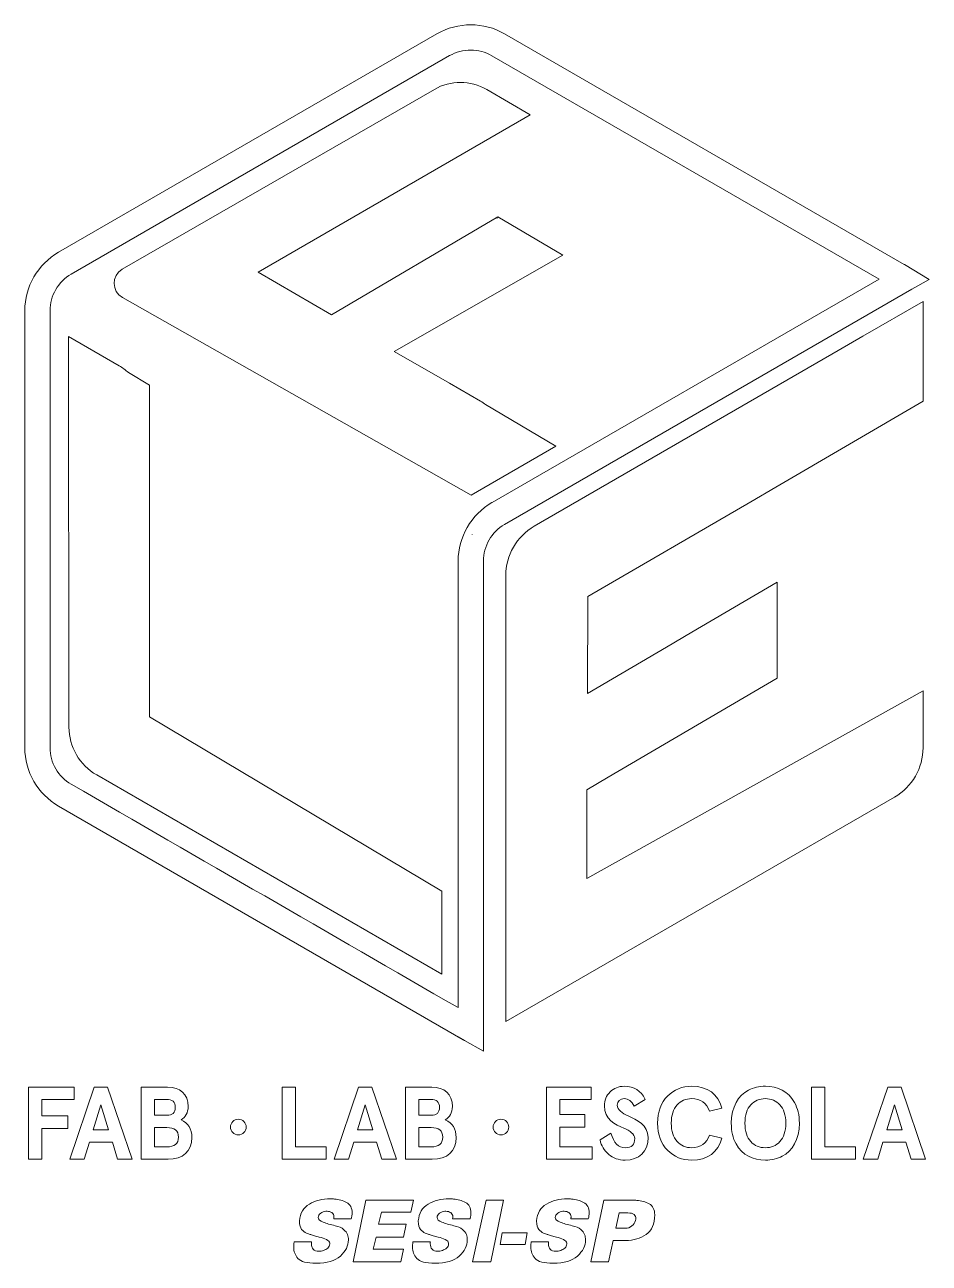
# Model space of a CAD drawing. Header units: millimetres. Extents: x -142 to 129, y -111 to 105.
# Drawn here: x -35.84 to -10.23, y -111.08 to -76 of the extents above; entities that cross this region are included whole.
import ezdxf

# ---------------------------------------------------------------- set-up
doc = ezdxf.new("R2010")
doc.units = ezdxf.units.MM
doc.header["$MEASUREMENT"] = 0
doc.layers.add('Layer 1', color=7, linetype='Continuous')

msp = doc.modelspace()

# ---------------------------------------------------------------- linework, layer by layer
at = {"layer": 'Layer 1', "lineweight": 9}
for points, knots in [([(-23.5704, -104.6676), (-23.5704, -104.6676), (-23.4273, -104.7503), (-23.4273, -104.7503), (-23.4273, -104.7503), (-34.8841, -98.1354), (-34.8841, -98.1354), (-35.1803, -97.9639), (-35.4198, -97.72), (-35.5847, -97.4344), (-35.751, -97.1464), (-35.843, -96.8166), (-35.843, -96.4761), (-35.843, -96.4761), (-35.843, -84.1052), (-35.843, -84.1052), (-35.843, -83.7648), (-35.751, -83.4351), (-35.5848, -83.1472), (-35.4193, -82.8607), (-35.1799, -82.6166), (-34.8843, -82.4458), (-34.8843, -82.4458), (-24.1719, -76.2602), (-24.1719, -76.2602), (-24.1719, -76.2602), (-24.1707, -76.2602), (-24.1707, -76.2602), (-23.8737, -76.0893), (-23.5424, -76.0036), (-23.2125, -76.0036), (-22.8823, -76.0036), (-22.5511, -76.089), (-22.2547, -76.2605), (-22.2547, -76.2605), (-10.9371, -82.7946), (-10.9371, -82.7946)], [0, 0, 0, 0, 0.0833333, 0.0833333, 0.0833333, 0.1666667, 0.1666667, 0.1666667, 0.25, 0.25, 0.25, 0.3333333, 0.3333333, 0.3333333, 0.4166667, 0.4166667, 0.4166667, 0.5, 0.5, 0.5, 0.5833333, 0.5833333, 0.5833333, 0.6666667, 0.6666667, 0.6666667, 0.75, 0.75, 0.75, 0.8333333, 0.8333333, 0.8333333, 0.9166667, 0.9166667, 0.9166667, 1, 1, 1, 1]), ([(-11.6487, -83.208), (-11.6487, -83.208), (-22.6119, -76.8788), (-22.6119, -76.8788), (-22.6119, -76.8788), (-22.613, -76.8788), (-22.613, -76.8788), (-22.797, -76.7726), (-23.0044, -76.7196), (-23.2128, -76.7196), (-23.4219, -76.7196), (-23.6297, -76.7726), (-23.8135, -76.8786), (-23.8135, -76.8786), (-34.5265, -83.0643), (-34.5265, -83.0643), (-34.5265, -83.0643), (-34.5277, -83.0643), (-34.5277, -83.0643), (-34.7121, -83.1707), (-34.8625, -83.3242), (-34.9671, -83.5052), (-35.0707, -83.6844), (-35.1282, -83.8909), (-35.1282, -84.1052), (-35.1282, -84.1052), (-35.1282, -96.4761), (-35.1282, -96.4761), (-35.1282, -96.6903), (-35.0707, -96.8968), (-34.9671, -97.0759), (-34.8625, -97.2568), (-34.7121, -97.4104), (-34.5277, -97.5168), (-34.5277, -97.5168), (-34.5265, -97.5168), (-34.5265, -97.5168), (-30.8745, -99.6253), (-27.2225, -101.7339), (-23.5704, -103.8424)], [0, 0, 0, 0, 0.0769231, 0.0769231, 0.0769231, 0.1538462, 0.1538462, 0.1538462, 0.2307692, 0.2307692, 0.2307692, 0.3076923, 0.3076923, 0.3076923, 0.3846154, 0.3846154, 0.3846154, 0.4615385, 0.4615385, 0.4615385, 0.5384615, 0.5384615, 0.5384615, 0.6153846, 0.6153846, 0.6153846, 0.6923077, 0.6923077, 0.6923077, 0.7692308, 0.7692308, 0.7692308, 0.8461538, 0.8461538, 0.8461538, 0.9230769, 0.9230769, 0.9230769, 1, 1, 1, 1]), ([(-22.9369, -86.6648), (-22.9369, -86.6648), (-23.8152, -86.1572), (-23.8152, -86.1572), (-23.8152, -86.1572), (-23.8172, -86.1564), (-23.8172, -86.1564), (-23.8172, -86.1564), (-25.3811, -85.2535), (-25.3811, -85.2535), (-25.3811, -85.2535), (-20.6052, -82.5266), (-20.6052, -82.5266), (-20.6052, -82.5266), (-22.4429, -81.447), (-22.4429, -81.447), (-22.4429, -81.447), (-22.4757, -81.4779), (-22.4757, -81.4779), (-22.4791, -81.4757), (-22.4819, -81.4735), (-22.4848, -81.4716), (-22.4848, -81.4716), (-22.4429, -81.447), (-22.4429, -81.447), (-22.4429, -81.447), (-27.1581, -84.2159), (-27.1581, -84.2159), (-27.1581, -84.2159), (-29.2349, -83.0126), (-29.2349, -83.0126), (-29.2349, -83.0126), (-21.5267, -78.5517), (-21.5267, -78.5517), (-21.5267, -78.5517), (-22.7617, -77.8354), (-22.7617, -77.8354), (-23.2193, -77.5692), (-23.7848, -77.5684), (-24.2439, -77.8328), (-24.2439, -77.8328), (-33.0844, -82.928), (-33.0844, -82.928), (-33.3941, -83.1067), (-33.3867, -83.5562), (-33.0728, -83.726), (-33.0728, -83.726), (-23.1979, -89.3256), (-23.1979, -89.3256), (-23.1979, -89.3256), (-20.8055, -87.9352), (-20.8055, -87.9352), (-20.8055, -87.9352), (-22.7909, -86.7627), (-22.7909, -86.7627), (-22.837, -86.7283), (-22.8844, -86.6948), (-22.9369, -86.6648)], [0, 0, 0, 0, 0.0526316, 0.0526316, 0.0526316, 0.1052632, 0.1052632, 0.1052632, 0.1578947, 0.1578947, 0.1578947, 0.2105263, 0.2105263, 0.2105263, 0.2631579, 0.2631579, 0.2631579, 0.3157895, 0.3157895, 0.3157895, 0.3684211, 0.3684211, 0.3684211, 0.4210526, 0.4210526, 0.4210526, 0.4736842, 0.4736842, 0.4736842, 0.5263158, 0.5263158, 0.5263158, 0.5789474, 0.5789474, 0.5789474, 0.6315789, 0.6315789, 0.6315789, 0.6842105, 0.6842105, 0.6842105, 0.7368421, 0.7368421, 0.7368421, 0.7894737, 0.7894737, 0.7894737, 0.8421053, 0.8421053, 0.8421053, 0.8947368, 0.8947368, 0.8947368, 0.9473684, 0.9473684, 0.9473684, 1, 1, 1, 1]), ([(-10.9371, -82.7946), (-10.9371, -82.7946), (-10.9338, -82.7927), (-10.9338, -82.7927), (-10.9338, -82.7927), (-10.2296, -83.216), (-10.2296, -83.216), (-10.2296, -83.216), (-10.721, -83.4961), (-10.721, -83.4961), (-10.721, -83.4961), (-22.2552, -90.1549), (-22.2552, -90.1549), (-22.4403, -90.2616), (-22.5901, -90.4145), (-22.6938, -90.594), (-22.7972, -90.7731), (-22.8543, -90.9801), (-22.8543, -91.1956), (-22.8543, -91.1956), (-22.8543, -105.0731), (-22.8543, -105.0731), (-22.8543, -105.0731), (-23.3882, -104.7731), (-23.3882, -104.7731), (-23.3882, -104.7731), (-23.3915, -104.7709), (-23.3915, -104.7709), (-23.3915, -104.7709), (-23.5704, -104.6676), (-23.5704, -104.6676)], [0, 0, 0, 0, 0.1, 0.1, 0.1, 0.2, 0.2, 0.2, 0.3, 0.3, 0.3, 0.4, 0.4, 0.4, 0.5, 0.5, 0.5, 0.6, 0.6, 0.6, 0.7, 0.7, 0.7, 0.8, 0.8, 0.8, 0.9, 0.9, 0.9, 1, 1, 1, 1]), ([(-23.5704, -103.8424), (-23.5704, -103.8424), (-23.5704, -91.1956), (-23.5704, -91.1956), (-23.5704, -90.856), (-23.4783, -90.5266), (-23.3123, -90.2389), (-23.1463, -89.9513), (-22.907, -89.7068), (-22.6125, -89.5366), (-22.6125, -89.5366), (-22.6114, -89.5366), (-22.6114, -89.5366), (-22.6114, -89.5366), (-11.6487, -83.208), (-11.6487, -83.208)], [0, 0, 0, 0, 0.2, 0.2, 0.2, 0.4, 0.4, 0.4, 0.6, 0.6, 0.6, 0.8, 0.8, 0.8, 1, 1, 1, 1]), ([(-22.2216, -104.2355), (-22.2216, -104.2355), (-11.2129, -97.8797), (-11.2129, -97.8797), (-10.7125, -97.5909), (-10.4047, -97.0576), (-10.4047, -96.4804), (-10.4047, -96.4804), (-10.4047, -94.8645), (-10.4047, -94.8645), (-10.4047, -94.8645), (-19.9287, -100.1827), (-19.9287, -100.1827), (-19.9287, -100.1827), (-19.9287, -98.3714), (-19.9287, -98.3714), (-19.9287, -98.3714), (-19.9287, -97.6725), (-19.9287, -97.6725), (-19.9287, -97.6725), (-19.3188, -97.3148), (-19.3188, -97.3148), (-19.3188, -97.3148), (-14.5374, -94.5107), (-14.5374, -94.5107), (-14.5374, -94.5107), (-14.5374, -91.7908), (-14.5374, -91.7908), (-14.5374, -91.7908), (-16.948, -93.2077), (-16.948, -93.2077), (-16.948, -93.2077), (-17.6666, -93.6301), (-17.6666, -93.6301), (-17.6666, -93.6301), (-19.9038, -94.9451), (-19.9038, -94.9451), (-19.9038, -94.9451), (-19.898, -92.1981), (-19.898, -92.1981), (-19.898, -92.1981), (-15.2856, -89.5116), (-15.2856, -89.5116), (-15.2856, -89.5116), (-14.5758, -89.0981), (-14.5758, -89.0981), (-14.5758, -89.0981), (-10.4047, -86.6686), (-10.4047, -86.6686), (-10.4047, -86.6686), (-10.4047, -83.8382), (-10.4047, -83.8382), (-10.4047, -83.8382), (-12.1086, -84.824), (-12.1086, -84.824), (-12.1086, -84.824), (-12.8105, -85.23), (-12.8105, -85.23), (-12.8105, -85.23), (-21.4149, -90.208), (-21.4149, -90.208), (-21.9144, -90.4958), (-22.2216, -91.0296), (-22.2216, -91.6064), (-22.2216, -91.6064), (-22.2216, -101.5094), (-22.2216, -101.5094), (-22.2216, -101.5094), (-22.2216, -102.3436), (-22.2216, -102.3436), (-22.2216, -102.3436), (-22.2216, -104.2355), (-22.2216, -104.2355)], [0, 0, 0, 0, 0.0416667, 0.0416667, 0.0416667, 0.0833333, 0.0833333, 0.0833333, 0.125, 0.125, 0.125, 0.1666667, 0.1666667, 0.1666667, 0.2083333, 0.2083333, 0.2083333, 0.25, 0.25, 0.25, 0.2916667, 0.2916667, 0.2916667, 0.3333333, 0.3333333, 0.3333333, 0.375, 0.375, 0.375, 0.4166667, 0.4166667, 0.4166667, 0.4583333, 0.4583333, 0.4583333, 0.5, 0.5, 0.5, 0.5416667, 0.5416667, 0.5416667, 0.5833333, 0.5833333, 0.5833333, 0.625, 0.625, 0.625, 0.6666667, 0.6666667, 0.6666667, 0.7083333, 0.7083333, 0.7083333, 0.75, 0.75, 0.75, 0.7916667, 0.7916667, 0.7916667, 0.8333333, 0.8333333, 0.8333333, 0.875, 0.875, 0.875, 0.9166667, 0.9166667, 0.9166667, 0.9583333, 0.9583333, 0.9583333, 1, 1, 1, 1]), ([(-32.314, -95.6065), (-32.314, -95.6065), (-32.314, -86.216), (-32.314, -86.216), (-32.314, -86.216), (-32.9089, -85.8561), (-32.9089, -85.8561), (-32.9886, -85.7827), (-33.0759, -85.7159), (-33.1718, -85.66), (-33.1718, -85.66), (-34.6047, -84.8292), (-34.6047, -84.8292), (-34.6047, -84.8292), (-34.5907, -95.8935), (-34.5907, -95.8935), (-34.5907, -96.4543), (-34.2908, -96.9716), (-33.8062, -97.2522), (-33.8062, -97.2522), (-24.033, -102.8946), (-24.033, -102.8946), (-24.033, -102.8946), (-24.033, -100.5384), (-24.033, -100.5384), (-24.033, -100.5384), (-32.314, -95.6065), (-32.314, -95.6065)], [0, 0, 0, 0, 0.1111111, 0.1111111, 0.1111111, 0.2222222, 0.2222222, 0.2222222, 0.3333333, 0.3333333, 0.3333333, 0.4444444, 0.4444444, 0.4444444, 0.5555556, 0.5555556, 0.5555556, 0.6666667, 0.6666667, 0.6666667, 0.7777778, 0.7777778, 0.7777778, 0.8888889, 0.8888889, 0.8888889, 1, 1, 1, 1]), ([(-35.7403, -106.0924), (-35.7403, -106.0924), (-34.446, -106.0924), (-34.446, -106.0924), (-34.446, -106.0924), (-34.446, -106.443), (-34.446, -106.443), (-34.446, -106.443), (-35.3606, -106.443), (-35.3606, -106.443), (-35.3606, -106.443), (-35.3606, -106.9106), (-35.3606, -106.9106), (-35.3606, -106.9106), (-34.6243, -106.9106), (-34.6243, -106.9106), (-34.6243, -106.9106), (-34.6243, -107.2612), (-34.6243, -107.2612), (-34.6243, -107.2612), (-35.3606, -107.2612), (-35.3606, -107.2612), (-35.3606, -107.2612), (-35.3606, -108.1377), (-35.3606, -108.1377), (-35.3606, -108.1377), (-35.7403, -108.1377), (-35.7403, -108.1377), (-35.7403, -108.1377), (-35.7403, -106.0924), (-35.7403, -106.0924)], [0, 0, 0, 0, 0.1, 0.1, 0.1, 0.2, 0.2, 0.2, 0.3, 0.3, 0.3, 0.4, 0.4, 0.4, 0.5, 0.5, 0.5, 0.6, 0.6, 0.6, 0.7, 0.7, 0.7, 0.8, 0.8, 0.8, 0.9, 0.9, 0.9, 1, 1, 1, 1]), ([(-33.2128, -108.1377), (-33.2128, -108.1377), (-33.3618, -107.6556), (-33.3618, -107.6556), (-33.3618, -107.6556), (-34.0104, -107.6556), (-34.0104, -107.6556), (-34.0104, -107.6556), (-34.1595, -108.1377), (-34.1595, -108.1377), (-34.1595, -108.1377), (-34.5685, -108.1377), (-34.5685, -108.1377), (-34.5685, -108.1377), (-33.876, -106.0924), (-33.876, -106.0924), (-33.876, -106.0924), (-33.4962, -106.0924), (-33.4962, -106.0924), (-33.4962, -106.0924), (-32.8037, -108.1377), (-32.8037, -108.1377), (-32.8037, -108.1377), (-33.2128, -108.1377), (-33.2128, -108.1377)], [0, 0, 0, 0, 0.125, 0.125, 0.125, 0.25, 0.25, 0.25, 0.375, 0.375, 0.375, 0.5, 0.5, 0.5, 0.625, 0.625, 0.625, 0.75, 0.75, 0.75, 0.875, 0.875, 0.875, 1, 1, 1, 1]), ([(-32.5493, -106.0924), (-32.5493, -106.0924), (-31.8013, -106.0924), (-31.8013, -106.0924), (-31.4419, -106.0924), (-31.217, -106.2823), (-31.217, -106.6446), (-31.217, -106.8112), (-31.29, -106.9544), (-31.4185, -107.0216), (-31.214, -107.1063), (-31.1117, -107.2729), (-31.1117, -107.5212), (-31.1117, -107.9156), (-31.3659, -108.1377), (-31.7867, -108.1377), (-31.7867, -108.1377), (-32.5493, -108.1377), (-32.5493, -108.1377), (-32.5493, -108.1377), (-32.5493, -106.0924), (-32.5493, -106.0924)], [0, 0, 0, 0, 0.1428571, 0.1428571, 0.1428571, 0.2857143, 0.2857143, 0.2857143, 0.4285714, 0.4285714, 0.4285714, 0.5714286, 0.5714286, 0.5714286, 0.7142857, 0.7142857, 0.7142857, 0.8571429, 0.8571429, 0.8571429, 1, 1, 1, 1]), ([(-28.5519, -106.0924), (-28.5519, -106.0924), (-28.172, -106.0924), (-28.172, -106.0924), (-28.172, -106.0924), (-28.172, -107.7871), (-28.172, -107.7871), (-28.172, -107.7871), (-27.3042, -107.7871), (-27.3042, -107.7871), (-27.3042, -107.7871), (-27.3042, -108.1377), (-27.3042, -108.1377), (-27.3042, -108.1377), (-28.5519, -108.1377), (-28.5519, -108.1377), (-28.5519, -108.1377), (-28.5519, -106.0924), (-28.5519, -106.0924)], [0, 0, 0, 0, 0.1666667, 0.1666667, 0.1666667, 0.3333333, 0.3333333, 0.3333333, 0.5, 0.5, 0.5, 0.6666667, 0.6666667, 0.6666667, 0.8333333, 0.8333333, 0.8333333, 1, 1, 1, 1]), ([(-25.7292, -108.1377), (-25.7292, -108.1377), (-25.8782, -107.6556), (-25.8782, -107.6556), (-25.8782, -107.6556), (-26.5268, -107.6556), (-26.5268, -107.6556), (-26.5268, -107.6556), (-26.6758, -108.1377), (-26.6758, -108.1377), (-26.6758, -108.1377), (-27.0849, -108.1377), (-27.0849, -108.1377), (-27.0849, -108.1377), (-26.3925, -106.0924), (-26.3925, -106.0924), (-26.3925, -106.0924), (-26.0125, -106.0924), (-26.0125, -106.0924), (-26.0125, -106.0924), (-25.3201, -108.1377), (-25.3201, -108.1377), (-25.3201, -108.1377), (-25.7292, -108.1377), (-25.7292, -108.1377)], [0, 0, 0, 0, 0.125, 0.125, 0.125, 0.25, 0.25, 0.25, 0.375, 0.375, 0.375, 0.5, 0.5, 0.5, 0.625, 0.625, 0.625, 0.75, 0.75, 0.75, 0.875, 0.875, 0.875, 1, 1, 1, 1]), ([(-25.0657, -106.0924), (-25.0657, -106.0924), (-24.3177, -106.0924), (-24.3177, -106.0924), (-23.9584, -106.0924), (-23.7333, -106.2823), (-23.7333, -106.6446), (-23.7333, -106.8112), (-23.8063, -106.9544), (-23.935, -107.0216), (-23.7304, -107.1063), (-23.6281, -107.2729), (-23.6281, -107.5212), (-23.6281, -107.9156), (-23.8823, -108.1377), (-24.3031, -108.1377), (-24.3031, -108.1377), (-25.0657, -108.1377), (-25.0657, -108.1377), (-25.0657, -108.1377), (-25.0657, -106.0924), (-25.0657, -106.0924)], [0, 0, 0, 0, 0.1428571, 0.1428571, 0.1428571, 0.2857143, 0.2857143, 0.2857143, 0.4285714, 0.4285714, 0.4285714, 0.5714286, 0.5714286, 0.5714286, 0.7142857, 0.7142857, 0.7142857, 0.8571429, 0.8571429, 0.8571429, 1, 1, 1, 1]), ([(-21.0682, -106.0924), (-21.0682, -106.0924), (-19.803, -106.0924), (-19.803, -106.0924), (-19.803, -106.0924), (-19.803, -106.443), (-19.803, -106.443), (-19.803, -106.443), (-20.6885, -106.443), (-20.6885, -106.443), (-20.6885, -106.443), (-20.6885, -106.8725), (-20.6885, -106.8725), (-20.6885, -106.8725), (-19.9784, -106.8725), (-19.9784, -106.8725), (-19.9784, -106.8725), (-19.9784, -107.2231), (-19.9784, -107.2231), (-19.9784, -107.2231), (-20.6885, -107.2231), (-20.6885, -107.2231), (-20.6885, -107.2231), (-20.6885, -107.7871), (-20.6885, -107.7871), (-20.6885, -107.7871), (-19.7739, -107.7871), (-19.7739, -107.7871), (-19.7739, -107.7871), (-19.7739, -108.1377), (-19.7739, -108.1377), (-19.7739, -108.1377), (-21.0682, -108.1377), (-21.0682, -108.1377), (-21.0682, -108.1377), (-21.0682, -106.0924), (-21.0682, -106.0924)], [0, 0, 0, 0, 0.0833333, 0.0833333, 0.0833333, 0.1666667, 0.1666667, 0.1666667, 0.25, 0.25, 0.25, 0.3333333, 0.3333333, 0.3333333, 0.4166667, 0.4166667, 0.4166667, 0.5, 0.5, 0.5, 0.5833333, 0.5833333, 0.5833333, 0.6666667, 0.6666667, 0.6666667, 0.75, 0.75, 0.75, 0.8333333, 0.8333333, 0.8333333, 0.9166667, 0.9166667, 0.9166667, 1, 1, 1, 1]), ([(-18.5845, -106.6359), (-18.6575, -106.4927), (-18.7539, -106.4196), (-18.8679, -106.4196), (-18.9819, -106.4196), (-19.0637, -106.4985), (-19.0637, -106.6067), (-19.0637, -106.7353), (-18.9234, -106.8316), (-18.7569, -106.9106), (-18.5114, -107.0186), (-18.1871, -107.1706), (-18.19, -107.5241), (-18.19, -107.9215), (-18.4471, -108.1611), (-18.8446, -108.1611), (-19.0228, -108.1611), (-19.1776, -108.1056), (-19.3062, -107.9975), (-19.4348, -107.8864), (-19.5165, -107.7491), (-19.5487, -107.5884), (-19.5487, -107.5884), (-19.2419, -107.3956), (-19.2419, -107.3956), (-19.163, -107.6731), (-19.0286, -107.8105), (-18.8358, -107.8105), (-18.6575, -107.8105), (-18.5699, -107.7228), (-18.5699, -107.5446), (-18.5699, -107.4248), (-18.7014, -107.3313), (-18.8738, -107.2582), (-19.1163, -107.1559), (-19.4318, -107.0011), (-19.426, -106.6242), (-19.426, -106.4693), (-19.3734, -106.3379), (-19.2682, -106.2298), (-19.1601, -106.1216), (-19.0286, -106.069), (-18.8679, -106.069), (-18.5903, -106.069), (-18.3946, -106.1917), (-18.2777, -106.4401), (-18.2777, -106.4401), (-18.5845, -106.6359), (-18.5845, -106.6359)], [0, 0, 0, 0, 0.0625, 0.0625, 0.0625, 0.125, 0.125, 0.125, 0.1875, 0.1875, 0.1875, 0.25, 0.25, 0.25, 0.3125, 0.3125, 0.3125, 0.375, 0.375, 0.375, 0.4375, 0.4375, 0.4375, 0.5, 0.5, 0.5, 0.5625, 0.5625, 0.5625, 0.625, 0.625, 0.625, 0.6875, 0.6875, 0.6875, 0.75, 0.75, 0.75, 0.8125, 0.8125, 0.8125, 0.875, 0.875, 0.875, 0.9375, 0.9375, 0.9375, 1, 1, 1, 1]), ([(-16.4485, -106.7761), (-16.5391, -106.5395), (-16.7056, -106.4196), (-16.9539, -106.4196), (-17.1205, -106.4196), (-17.2608, -106.4781), (-17.3718, -106.5979), (-17.4799, -106.7177), (-17.5354, -106.8901), (-17.5354, -107.115), (-17.5354, -107.3401), (-17.4799, -107.5124), (-17.3718, -107.6322), (-17.2608, -107.752), (-17.1205, -107.8105), (-16.9539, -107.8105), (-16.7056, -107.8105), (-16.5391, -107.6907), (-16.4485, -107.454), (-16.4485, -107.454), (-16.1066, -107.5416), (-16.1066, -107.5416), (-16.2031, -107.9361), (-16.5099, -108.1611), (-16.9539, -108.1611), (-17.2257, -108.1611), (-17.4536, -108.0676), (-17.6406, -107.8835), (-17.8276, -107.6994), (-17.9211, -107.4423), (-17.9211, -107.115), (-17.9211, -106.7878), (-17.8276, -106.5307), (-17.6406, -106.3466), (-17.4536, -106.1626), (-17.2257, -106.069), (-16.9539, -106.069), (-16.5099, -106.069), (-16.2031, -106.294), (-16.1066, -106.6885), (-16.1066, -106.6885), (-16.4485, -106.7761), (-16.4485, -106.7761)], [0, 0, 0, 0, 0.0714286, 0.0714286, 0.0714286, 0.1428571, 0.1428571, 0.1428571, 0.2142857, 0.2142857, 0.2142857, 0.2857143, 0.2857143, 0.2857143, 0.3571429, 0.3571429, 0.3571429, 0.4285714, 0.4285714, 0.4285714, 0.5, 0.5, 0.5, 0.5714286, 0.5714286, 0.5714286, 0.6428571, 0.6428571, 0.6428571, 0.7142857, 0.7142857, 0.7142857, 0.7857143, 0.7857143, 0.7857143, 0.8571429, 0.8571429, 0.8571429, 0.9285714, 0.9285714, 0.9285714, 1, 1, 1, 1]), ([(-14.8704, -106.069), (-14.5169, -106.069), (-14.2218, -106.2064), (-14.0436, -106.5307), (-13.953, -106.6914), (-13.9062, -106.8872), (-13.9062, -107.115), (-13.9062, -107.5709), (-14.1078, -107.904), (-14.3912, -108.053), (-14.5344, -108.126), (-14.6922, -108.1611), (-14.8704, -108.1611), (-15.224, -108.1611), (-15.5162, -108.0238), (-15.7002, -107.6994), (-15.7908, -107.5388), (-15.8347, -107.3429), (-15.8347, -107.115), (-15.8347, -106.6593), (-15.633, -106.3232), (-15.3496, -106.18), (-15.2065, -106.107), (-15.0487, -106.069), (-14.8704, -106.069)], [0, 0, 0, 0, 0.125, 0.125, 0.125, 0.25, 0.25, 0.25, 0.375, 0.375, 0.375, 0.5, 0.5, 0.5, 0.625, 0.625, 0.625, 0.75, 0.75, 0.75, 0.875, 0.875, 0.875, 1, 1, 1, 1]), ([(-13.564, -106.0924), (-13.564, -106.0924), (-13.1842, -106.0924), (-13.1842, -106.0924), (-13.1842, -106.0924), (-13.1842, -107.7871), (-13.1842, -107.7871), (-13.1842, -107.7871), (-12.3164, -107.7871), (-12.3164, -107.7871), (-12.3164, -107.7871), (-12.3164, -108.1377), (-12.3164, -108.1377), (-12.3164, -108.1377), (-13.564, -108.1377), (-13.564, -108.1377), (-13.564, -108.1377), (-13.564, -106.0924), (-13.564, -106.0924)], [0, 0, 0, 0, 0.1666667, 0.1666667, 0.1666667, 0.3333333, 0.3333333, 0.3333333, 0.5, 0.5, 0.5, 0.6666667, 0.6666667, 0.6666667, 0.8333333, 0.8333333, 0.8333333, 1, 1, 1, 1]), ([(-10.7414, -108.1377), (-10.7414, -108.1377), (-10.8904, -107.6556), (-10.8904, -107.6556), (-10.8904, -107.6556), (-11.5391, -107.6556), (-11.5391, -107.6556), (-11.5391, -107.6556), (-11.6881, -108.1377), (-11.6881, -108.1377), (-11.6881, -108.1377), (-12.0972, -108.1377), (-12.0972, -108.1377), (-12.0972, -108.1377), (-11.4047, -106.0924), (-11.4047, -106.0924), (-11.4047, -106.0924), (-11.0248, -106.0924), (-11.0248, -106.0924), (-11.0248, -106.0924), (-10.3323, -108.1377), (-10.3323, -108.1377), (-10.3323, -108.1377), (-10.7414, -108.1377), (-10.7414, -108.1377)], [0, 0, 0, 0, 0.125, 0.125, 0.125, 0.25, 0.25, 0.25, 0.375, 0.375, 0.375, 0.5, 0.5, 0.5, 0.625, 0.625, 0.625, 0.75, 0.75, 0.75, 0.875, 0.875, 0.875, 1, 1, 1, 1]), ([(-33.6861, -106.595), (-33.6861, -106.595), (-33.9023, -107.305), (-33.9023, -107.305), (-33.9023, -107.305), (-33.4699, -107.305), (-33.4699, -107.305), (-33.4699, -107.305), (-33.6861, -106.595), (-33.6861, -106.595)], [0, 0, 0, 0, 0.3333333, 0.3333333, 0.3333333, 0.6666667, 0.6666667, 0.6666667, 1, 1, 1, 1]), ([(-32.1695, -106.443), (-32.1695, -106.443), (-32.1695, -106.8872), (-32.1695, -106.8872), (-32.1695, -106.8872), (-31.8218, -106.8872), (-31.8218, -106.8872), (-31.661, -106.8872), (-31.5822, -106.8258), (-31.5822, -106.6651), (-31.5822, -106.5044), (-31.664, -106.443), (-31.8305, -106.443), (-31.8305, -106.443), (-32.1695, -106.443), (-32.1695, -106.443)], [0, 0, 0, 0, 0.2, 0.2, 0.2, 0.4, 0.4, 0.4, 0.6, 0.6, 0.6, 0.8, 0.8, 0.8, 1, 1, 1, 1]), ([(-26.2025, -106.595), (-26.2025, -106.595), (-26.4188, -107.305), (-26.4188, -107.305), (-26.4188, -107.305), (-25.9863, -107.305), (-25.9863, -107.305), (-25.9863, -107.305), (-26.2025, -106.595), (-26.2025, -106.595)], [0, 0, 0, 0, 0.3333333, 0.3333333, 0.3333333, 0.6666667, 0.6666667, 0.6666667, 1, 1, 1, 1]), ([(-24.6859, -106.443), (-24.6859, -106.443), (-24.6859, -106.8872), (-24.6859, -106.8872), (-24.6859, -106.8872), (-24.3381, -106.8872), (-24.3381, -106.8872), (-24.1775, -106.8872), (-24.0985, -106.8258), (-24.0985, -106.6651), (-24.0985, -106.5044), (-24.1803, -106.443), (-24.3469, -106.443), (-24.3469, -106.443), (-24.6859, -106.443), (-24.6859, -106.443)], [0, 0, 0, 0, 0.2, 0.2, 0.2, 0.4, 0.4, 0.4, 0.6, 0.6, 0.6, 0.8, 0.8, 0.8, 1, 1, 1, 1]), ([(-14.8704, -106.4196), (-15.037, -106.4196), (-15.1743, -106.4781), (-15.2854, -106.595), (-15.3935, -106.7119), (-15.449, -106.8842), (-15.449, -107.115), (-15.449, -107.3459), (-15.3935, -107.5183), (-15.2854, -107.6352), (-15.1743, -107.752), (-15.037, -107.8105), (-14.8704, -107.8105), (-14.7039, -107.8105), (-14.5666, -107.752), (-14.4585, -107.6352), (-14.3474, -107.5183), (-14.2919, -107.3459), (-14.2919, -107.115), (-14.2919, -106.8842), (-14.3474, -106.7119), (-14.4585, -106.595), (-14.5666, -106.4781), (-14.7039, -106.4196), (-14.8704, -106.4196)], [0, 0, 0, 0, 0.125, 0.125, 0.125, 0.25, 0.25, 0.25, 0.375, 0.375, 0.375, 0.5, 0.5, 0.5, 0.625, 0.625, 0.625, 0.75, 0.75, 0.75, 0.875, 0.875, 0.875, 1, 1, 1, 1]), ([(-11.2147, -106.595), (-11.2147, -106.595), (-11.431, -107.305), (-11.431, -107.305), (-11.431, -107.305), (-10.9985, -107.305), (-10.9985, -107.305), (-10.9985, -107.305), (-11.2147, -106.595), (-11.2147, -106.595)], [0, 0, 0, 0, 0.3333333, 0.3333333, 0.3333333, 0.6666667, 0.6666667, 0.6666667, 1, 1, 1, 1]), ([(-32.1695, -107.2378), (-32.1695, -107.2378), (-32.1695, -107.7871), (-32.1695, -107.7871), (-32.1695, -107.7871), (-31.8218, -107.7871), (-31.8218, -107.7871), (-31.6026, -107.7871), (-31.4916, -107.6965), (-31.4916, -107.5124), (-31.4916, -107.3284), (-31.6026, -107.2378), (-31.8218, -107.2378), (-31.8218, -107.2378), (-32.1695, -107.2378), (-32.1695, -107.2378)], [0, 0, 0, 0, 0.2, 0.2, 0.2, 0.4, 0.4, 0.4, 0.6, 0.6, 0.6, 0.8, 0.8, 0.8, 1, 1, 1, 1]), ([(-29.5731, -107.2244), (-29.5731, -107.3468), (-29.6722, -107.4463), (-29.7949, -107.4463), (-29.9175, -107.4463), (-30.0169, -107.3468), (-30.0169, -107.2244), (-30.0169, -107.1019), (-29.9175, -107.0024), (-29.7949, -107.0024), (-29.6722, -107.0024), (-29.5731, -107.1019), (-29.5731, -107.2244)], [0, 0, 0, 0, 0.25, 0.25, 0.25, 0.5, 0.5, 0.5, 0.75, 0.75, 0.75, 1, 1, 1, 1]), ([(-24.6859, -107.2378), (-24.6859, -107.2378), (-24.6859, -107.7871), (-24.6859, -107.7871), (-24.6859, -107.7871), (-24.3381, -107.7871), (-24.3381, -107.7871), (-24.119, -107.7871), (-24.008, -107.6965), (-24.008, -107.5124), (-24.008, -107.3284), (-24.119, -107.2378), (-24.3381, -107.2378), (-24.3381, -107.2378), (-24.6859, -107.2378), (-24.6859, -107.2378)], [0, 0, 0, 0, 0.2, 0.2, 0.2, 0.4, 0.4, 0.4, 0.6, 0.6, 0.6, 0.8, 0.8, 0.8, 1, 1, 1, 1]), ([(-22.1355, -107.2244), (-22.1355, -107.3471), (-22.2347, -107.4463), (-22.3574, -107.4463), (-22.4798, -107.4463), (-22.579, -107.3471), (-22.579, -107.2244), (-22.579, -107.1019), (-22.4798, -107.0024), (-22.3574, -107.0024), (-22.2347, -107.0024), (-22.1355, -107.1019), (-22.1355, -107.2244)], [0, 0, 0, 0, 0.25, 0.25, 0.25, 0.5, 0.5, 0.5, 0.75, 0.75, 0.75, 1, 1, 1, 1]), ([(-28.0635, -109.8831), (-28.0456, -109.6656), (-27.9524, -109.5073), (-27.7844, -109.4072), (-27.6158, -109.307), (-27.4176, -109.2571), (-27.1889, -109.2571), (-27.1695, -109.2571), (-27.1497, -109.2577), (-27.1298, -109.2587), (-27.1092, -109.2596), (-27.0897, -109.2608), (-27.0705, -109.2624), (-26.9464, -109.2718), (-26.8328, -109.3047), (-26.7299, -109.36), (-26.6268, -109.4154), (-26.5744, -109.5134), (-26.5728, -109.6534), (-26.5728, -109.6794), (-26.575, -109.7068), (-26.5786, -109.7356), (-26.5829, -109.765), (-26.5895, -109.7954), (-26.5993, -109.8275), (-26.5993, -109.8275), (-27.0946, -109.8252), (-27.0946, -109.8252), (-27.0913, -109.8154), (-27.0894, -109.8057), (-27.0885, -109.796), (-27.0879, -109.7865), (-27.0876, -109.7777), (-27.0876, -109.7694), (-27.0858, -109.7132), (-27.1052, -109.6723), (-27.1451, -109.6474), (-27.1857, -109.6224), (-27.2316, -109.6103), (-27.2831, -109.6103), (-27.2831, -109.6103), (-27.2973, -109.6103), (-27.2973, -109.6103), (-27.2973, -109.6103), (-27.3143, -109.6103), (-27.3143, -109.6103), (-27.3676, -109.6149), (-27.4173, -109.6327), (-27.463, -109.6645), (-27.5089, -109.6961), (-27.5318, -109.7372), (-27.5318, -109.7887), (-27.5318, -109.8374), (-27.4855, -109.8806), (-27.3929, -109.918), (-27.3004, -109.9562), (-27.188, -109.9896), (-27.056, -110.0185), (-26.9482, -110.0425), (-26.8672, -110.0779), (-26.813, -110.1248), (-26.7592, -110.1713), (-26.7226, -110.2206), (-26.7032, -110.272), (-26.6937, -110.2964), (-26.6871, -110.3207), (-26.6826, -110.3457), (-26.6788, -110.3708), (-26.6766, -110.3943), (-26.6766, -110.417), (-26.6766, -110.5877), (-26.7526, -110.7408), (-26.905, -110.8772), (-27.0571, -111.0137), (-27.2855, -111.0812), (-27.5898, -111.0812), (-27.8541, -111.0812), (-28.0264, -111.0355), (-28.1071, -110.9436), (-28.1875, -110.852), (-28.2276, -110.7472), (-28.2276, -110.6295), (-28.2276, -110.6166), (-28.2273, -110.6038), (-28.2264, -110.5911), (-28.2256, -110.578), (-28.2253, -110.5653), (-28.2253, -110.5521), (-28.2236, -110.5393), (-28.2218, -110.5266), (-28.2203, -110.5138), (-28.2187, -110.5006), (-28.2172, -110.4881), (-28.2154, -110.4751), (-28.2154, -110.4751), (-27.7226, -110.4724), (-27.7226, -110.4724), (-27.7244, -110.4839), (-27.7251, -110.494), (-27.7251, -110.5028), (-27.7251, -110.5028), (-27.7251, -110.5283), (-27.7251, -110.5283), (-27.7251, -110.5911), (-27.708, -110.6423), (-27.6745, -110.6815), (-27.6405, -110.7211), (-27.5868, -110.7405), (-27.5126, -110.7405), (-27.4964, -110.7405), (-27.4764, -110.7388), (-27.452, -110.7348), (-27.4279, -110.7305), (-27.4039, -110.7247), (-27.3795, -110.7164), (-27.3361, -110.7019), (-27.2967, -110.6805), (-27.2613, -110.6514), (-27.2258, -110.6224), (-27.2082, -110.5838), (-27.2082, -110.5351), (-27.2082, -110.5351), (-27.2082, -110.5247), (-27.2082, -110.5247), (-27.2082, -110.5247), (-27.2082, -110.5138), (-27.2082, -110.5138), (-27.2082, -110.4735), (-27.2389, -110.4395), (-27.3001, -110.4121), (-27.3613, -110.3846), (-27.4288, -110.3606), (-27.5028, -110.3396), (-27.5497, -110.3268), (-27.5944, -110.3146), (-27.6382, -110.3038), (-27.6818, -110.2922), (-27.718, -110.2809), (-27.7466, -110.2697), (-27.7485, -110.2697), (-27.7503, -110.2693), (-27.7531, -110.2684), (-27.7554, -110.2678), (-27.7573, -110.2662), (-27.7592, -110.2648), (-27.7592, -110.2648), (-27.7612, -110.2648), (-27.7612, -110.2648), (-27.7778, -110.2584), (-27.7944, -110.2523), (-27.8121, -110.2468), (-27.8298, -110.241), (-27.8486, -110.2344), (-27.8675, -110.2264), (-27.9159, -110.205), (-27.9607, -110.1707), (-28.0018, -110.1223), (-28.0429, -110.0738), (-28.0635, -109.995), (-28.0635, -109.8854), (-28.0635, -109.8854), (-28.0635, -109.8831), (-28.0635, -109.8831)], [0, 0, 0, 0, 0.0185185, 0.0185185, 0.0185185, 0.037037, 0.037037, 0.037037, 0.0555556, 0.0555556, 0.0555556, 0.0740741, 0.0740741, 0.0740741, 0.0925926, 0.0925926, 0.0925926, 0.1111111, 0.1111111, 0.1111111, 0.1296296, 0.1296296, 0.1296296, 0.1481481, 0.1481481, 0.1481481, 0.1666667, 0.1666667, 0.1666667, 0.1851852, 0.1851852, 0.1851852, 0.2037037, 0.2037037, 0.2037037, 0.2222222, 0.2222222, 0.2222222, 0.2407407, 0.2407407, 0.2407407, 0.2592593, 0.2592593, 0.2592593, 0.2777778, 0.2777778, 0.2777778, 0.2962963, 0.2962963, 0.2962963, 0.3148148, 0.3148148, 0.3148148, 0.3333333, 0.3333333, 0.3333333, 0.3518519, 0.3518519, 0.3518519, 0.3703704, 0.3703704, 0.3703704, 0.3888889, 0.3888889, 0.3888889, 0.4074074, 0.4074074, 0.4074074, 0.4259259, 0.4259259, 0.4259259, 0.4444444, 0.4444444, 0.4444444, 0.462963, 0.462963, 0.462963, 0.4814815, 0.4814815, 0.4814815, 0.5, 0.5, 0.5, 0.5185185, 0.5185185, 0.5185185, 0.537037, 0.537037, 0.537037, 0.5555556, 0.5555556, 0.5555556, 0.5740741, 0.5740741, 0.5740741, 0.5925926, 0.5925926, 0.5925926, 0.6111111, 0.6111111, 0.6111111, 0.6296296, 0.6296296, 0.6296296, 0.6481481, 0.6481481, 0.6481481, 0.6666667, 0.6666667, 0.6666667, 0.6851852, 0.6851852, 0.6851852, 0.7037037, 0.7037037, 0.7037037, 0.7222222, 0.7222222, 0.7222222, 0.7407407, 0.7407407, 0.7407407, 0.7592593, 0.7592593, 0.7592593, 0.7777778, 0.7777778, 0.7777778, 0.7962963, 0.7962963, 0.7962963, 0.8148148, 0.8148148, 0.8148148, 0.8333333, 0.8333333, 0.8333333, 0.8518519, 0.8518519, 0.8518519, 0.8703704, 0.8703704, 0.8703704, 0.8888889, 0.8888889, 0.8888889, 0.9074074, 0.9074074, 0.9074074, 0.9259259, 0.9259259, 0.9259259, 0.9444444, 0.9444444, 0.9444444, 0.962963, 0.962963, 0.962963, 0.9814815, 0.9814815, 0.9814815, 1, 1, 1, 1]), ([(-26.1814, -109.2936), (-26.1814, -109.2936), (-24.831, -109.2936), (-24.831, -109.2936), (-24.831, -109.2936), (-24.9083, -109.6343), (-24.9083, -109.6343), (-24.9083, -109.6343), (-25.7442, -109.6343), (-25.7442, -109.6343), (-25.7442, -109.6343), (-25.8212, -109.9775), (-25.8212, -109.9775), (-25.8212, -109.9775), (-25.0413, -109.9775), (-25.0413, -109.9775), (-25.0413, -109.9775), (-25.1162, -110.3396), (-25.1162, -110.3396), (-25.1162, -110.3396), (-25.8964, -110.3396), (-25.8964, -110.3396), (-25.8964, -110.3396), (-25.9734, -110.68), (-25.9734, -110.68), (-25.9734, -110.68), (-25.1162, -110.68), (-25.1162, -110.68), (-25.1162, -110.68), (-25.1935, -111.0428), (-25.1935, -111.0428), (-25.1935, -111.0428), (-26.5435, -111.0428), (-26.5435, -111.0428), (-26.5435, -111.0428), (-26.1814, -109.2936), (-26.1814, -109.2936)], [0, 0, 0, 0, 0.0833333, 0.0833333, 0.0833333, 0.1666667, 0.1666667, 0.1666667, 0.25, 0.25, 0.25, 0.3333333, 0.3333333, 0.3333333, 0.4166667, 0.4166667, 0.4166667, 0.5, 0.5, 0.5, 0.5833333, 0.5833333, 0.5833333, 0.6666667, 0.6666667, 0.6666667, 0.75, 0.75, 0.75, 0.8333333, 0.8333333, 0.8333333, 0.9166667, 0.9166667, 0.9166667, 1, 1, 1, 1]), ([(-24.6979, -109.8831), (-24.6806, -109.6656), (-24.5875, -109.5073), (-24.4191, -109.4072), (-24.2508, -109.307), (-24.0523, -109.2571), (-23.8237, -109.2571), (-23.8042, -109.2571), (-23.7847, -109.2577), (-23.7646, -109.2587), (-23.7443, -109.2596), (-23.7247, -109.2608), (-23.7053, -109.2624), (-23.581, -109.2718), (-23.4674, -109.3047), (-23.3646, -109.36), (-23.2617, -109.4154), (-23.2091, -109.5134), (-23.2078, -109.6534), (-23.2078, -109.6794), (-23.2097, -109.7068), (-23.2137, -109.7356), (-23.2179, -109.765), (-23.2246, -109.7954), (-23.2341, -109.8275), (-23.2341, -109.8275), (-23.7293, -109.8252), (-23.7293, -109.8252), (-23.7262, -109.8154), (-23.7244, -109.8057), (-23.7236, -109.796), (-23.7226, -109.7865), (-23.7219, -109.7777), (-23.7219, -109.7694), (-23.7208, -109.7132), (-23.7399, -109.6723), (-23.7802, -109.6474), (-23.8206, -109.6224), (-23.8666, -109.6103), (-23.9177, -109.6103), (-23.9177, -109.6103), (-23.9323, -109.6103), (-23.9323, -109.6103), (-23.9323, -109.6103), (-23.9491, -109.6103), (-23.9491, -109.6103), (-24.0023, -109.6149), (-24.052, -109.6327), (-24.0976, -109.6645), (-24.1436, -109.6961), (-24.1667, -109.7372), (-24.1667, -109.7887), (-24.1667, -109.8374), (-24.1204, -109.8806), (-24.0276, -109.918), (-23.935, -109.9562), (-23.8228, -109.9896), (-23.6906, -110.0185), (-23.5828, -110.0425), (-23.5019, -110.0779), (-23.448, -110.1248), (-23.3941, -110.1713), (-23.3573, -110.2206), (-23.3381, -110.272), (-23.3287, -110.2964), (-23.3217, -110.3207), (-23.3177, -110.3457), (-23.3134, -110.3708), (-23.3113, -110.3943), (-23.3113, -110.417), (-23.3113, -110.5877), (-23.3877, -110.7408), (-23.5399, -110.8772), (-23.6922, -111.0137), (-23.9201, -111.0812), (-24.2245, -111.0812), (-24.4888, -111.0812), (-24.6611, -111.0355), (-24.7414, -110.9436), (-24.8221, -110.852), (-24.8623, -110.7472), (-24.8623, -110.6295), (-24.8623, -110.6166), (-24.862, -110.6038), (-24.8611, -110.5911), (-24.8605, -110.578), (-24.8602, -110.5653), (-24.8602, -110.5521), (-24.8584, -110.5393), (-24.8568, -110.5266), (-24.855, -110.5138), (-24.8538, -110.5006), (-24.852, -110.4881), (-24.8502, -110.4751), (-24.8502, -110.4751), (-24.3576, -110.4724), (-24.3576, -110.4724), (-24.3592, -110.4839), (-24.3597, -110.494), (-24.3597, -110.5028), (-24.3597, -110.5028), (-24.3597, -110.5283), (-24.3597, -110.5283), (-24.3597, -110.5911), (-24.343, -110.6423), (-24.3092, -110.6815), (-24.2754, -110.7211), (-24.2212, -110.7405), (-24.1473, -110.7405), (-24.1315, -110.7405), (-24.111, -110.7388), (-24.0867, -110.7348), (-24.0627, -110.7305), (-24.0385, -110.7247), (-24.0145, -110.7164), (-23.971, -110.7019), (-23.9315, -110.6805), (-23.8961, -110.6514), (-23.8606, -110.6224), (-23.8429, -110.5838), (-23.8429, -110.5351), (-23.8429, -110.5351), (-23.8429, -110.5247), (-23.8429, -110.5247), (-23.8429, -110.5247), (-23.8429, -110.5138), (-23.8429, -110.5138), (-23.8429, -110.4735), (-23.8736, -110.4395), (-23.9348, -110.4121), (-23.9959, -110.3846), (-24.0636, -110.3606), (-24.1378, -110.3396), (-24.1844, -110.3268), (-24.2295, -110.3146), (-24.273, -110.3038), (-24.3165, -110.2922), (-24.3528, -110.2809), (-24.3817, -110.2697), (-24.3832, -110.2697), (-24.3854, -110.2693), (-24.3875, -110.2684), (-24.3902, -110.2678), (-24.392, -110.2662), (-24.3938, -110.2648), (-24.3938, -110.2648), (-24.3963, -110.2648), (-24.3963, -110.2648), (-24.4124, -110.2584), (-24.4295, -110.2523), (-24.4468, -110.2468), (-24.4645, -110.241), (-24.483, -110.2344), (-24.5025, -110.2264), (-24.5506, -110.205), (-24.5953, -110.1707), (-24.6365, -110.1223), (-24.6775, -110.0738), (-24.6979, -109.995), (-24.6979, -109.8854), (-24.6979, -109.8854), (-24.6979, -109.8831), (-24.6979, -109.8831)], [0, 0, 0, 0, 0.0185185, 0.0185185, 0.0185185, 0.037037, 0.037037, 0.037037, 0.0555556, 0.0555556, 0.0555556, 0.0740741, 0.0740741, 0.0740741, 0.0925926, 0.0925926, 0.0925926, 0.1111111, 0.1111111, 0.1111111, 0.1296296, 0.1296296, 0.1296296, 0.1481481, 0.1481481, 0.1481481, 0.1666667, 0.1666667, 0.1666667, 0.1851852, 0.1851852, 0.1851852, 0.2037037, 0.2037037, 0.2037037, 0.2222222, 0.2222222, 0.2222222, 0.2407407, 0.2407407, 0.2407407, 0.2592593, 0.2592593, 0.2592593, 0.2777778, 0.2777778, 0.2777778, 0.2962963, 0.2962963, 0.2962963, 0.3148148, 0.3148148, 0.3148148, 0.3333333, 0.3333333, 0.3333333, 0.3518519, 0.3518519, 0.3518519, 0.3703704, 0.3703704, 0.3703704, 0.3888889, 0.3888889, 0.3888889, 0.4074074, 0.4074074, 0.4074074, 0.4259259, 0.4259259, 0.4259259, 0.4444444, 0.4444444, 0.4444444, 0.462963, 0.462963, 0.462963, 0.4814815, 0.4814815, 0.4814815, 0.5, 0.5, 0.5, 0.5185185, 0.5185185, 0.5185185, 0.537037, 0.537037, 0.537037, 0.5555556, 0.5555556, 0.5555556, 0.5740741, 0.5740741, 0.5740741, 0.5925926, 0.5925926, 0.5925926, 0.6111111, 0.6111111, 0.6111111, 0.6296296, 0.6296296, 0.6296296, 0.6481481, 0.6481481, 0.6481481, 0.6666667, 0.6666667, 0.6666667, 0.6851852, 0.6851852, 0.6851852, 0.7037037, 0.7037037, 0.7037037, 0.7222222, 0.7222222, 0.7222222, 0.7407407, 0.7407407, 0.7407407, 0.7592593, 0.7592593, 0.7592593, 0.7777778, 0.7777778, 0.7777778, 0.7962963, 0.7962963, 0.7962963, 0.8148148, 0.8148148, 0.8148148, 0.8333333, 0.8333333, 0.8333333, 0.8518519, 0.8518519, 0.8518519, 0.8703704, 0.8703704, 0.8703704, 0.8888889, 0.8888889, 0.8888889, 0.9074074, 0.9074074, 0.9074074, 0.9259259, 0.9259259, 0.9259259, 0.9444444, 0.9444444, 0.9444444, 0.962963, 0.962963, 0.962963, 0.9814815, 0.9814815, 0.9814815, 1, 1, 1, 1]), ([(-22.7802, -109.2936), (-22.7802, -109.2936), (-22.2848, -109.2936), (-22.2848, -109.2936), (-22.2848, -109.2936), (-22.645, -111.0428), (-22.645, -111.0428), (-22.645, -111.0428), (-23.1592, -111.0428), (-23.1592, -111.0428), (-23.1592, -111.0428), (-22.7802, -109.2936), (-22.7802, -109.2936)], [0, 0, 0, 0, 0.25, 0.25, 0.25, 0.5, 0.5, 0.5, 0.75, 0.75, 0.75, 1, 1, 1, 1]), ([(-21.35, -109.8831), (-21.332, -109.6656), (-21.2392, -109.5073), (-21.0708, -109.4072), (-20.9025, -109.307), (-20.704, -109.2571), (-20.4754, -109.2571), (-20.456, -109.2571), (-20.4364, -109.2577), (-20.4164, -109.2587), (-20.3959, -109.2596), (-20.3765, -109.2608), (-20.357, -109.2624), (-20.2328, -109.2718), (-20.1193, -109.3047), (-20.0164, -109.36), (-19.9135, -109.4154), (-19.8608, -109.5134), (-19.8596, -109.6534), (-19.8596, -109.6794), (-19.8614, -109.7068), (-19.8654, -109.7356), (-19.8694, -109.765), (-19.8763, -109.7954), (-19.8858, -109.8275), (-19.8858, -109.8275), (-20.3811, -109.8252), (-20.3811, -109.8252), (-20.3776, -109.8154), (-20.3762, -109.8057), (-20.3753, -109.796), (-20.3743, -109.7865), (-20.3738, -109.7777), (-20.3738, -109.7694), (-20.3725, -109.7132), (-20.3918, -109.6723), (-20.4319, -109.6474), (-20.4724, -109.6224), (-20.5181, -109.6103), (-20.5694, -109.6103), (-20.5694, -109.6103), (-20.5841, -109.6103), (-20.5841, -109.6103), (-20.5841, -109.6103), (-20.6009, -109.6103), (-20.6009, -109.6103), (-20.6542, -109.6149), (-20.7037, -109.6327), (-20.7494, -109.6645), (-20.7954, -109.6961), (-20.8185, -109.7372), (-20.8185, -109.7887), (-20.8185, -109.8374), (-20.7723, -109.8806), (-20.6794, -109.918), (-20.5869, -109.9562), (-20.4745, -109.9896), (-20.3424, -110.0185), (-20.2346, -110.0425), (-20.1537, -110.0779), (-20.0998, -110.1248), (-20.0459, -110.1713), (-20.009, -110.2206), (-19.9899, -110.272), (-19.9802, -110.2964), (-19.9734, -110.3207), (-19.9692, -110.3457), (-19.9652, -110.3708), (-19.9634, -110.3943), (-19.9634, -110.417), (-19.9634, -110.5877), (-20.0395, -110.7408), (-20.1916, -110.8772), (-20.3439, -111.0137), (-20.5719, -111.0812), (-20.8763, -111.0812), (-21.1406, -111.0812), (-21.3129, -111.0355), (-21.3936, -110.9436), (-21.4741, -110.852), (-21.5141, -110.7472), (-21.5141, -110.6295), (-21.5141, -110.6166), (-21.5138, -110.6038), (-21.5128, -110.5911), (-21.5123, -110.578), (-21.5119, -110.5653), (-21.5119, -110.5521), (-21.5101, -110.5393), (-21.5086, -110.5266), (-21.5068, -110.5138), (-21.5056, -110.5006), (-21.5038, -110.4881), (-21.5022, -110.4751), (-21.5022, -110.4751), (-21.0093, -110.4724), (-21.0093, -110.4724), (-21.0109, -110.4839), (-21.0115, -110.494), (-21.0115, -110.5028), (-21.0115, -110.5028), (-21.0115, -110.5283), (-21.0115, -110.5283), (-21.0115, -110.5911), (-20.9947, -110.6423), (-20.961, -110.6815), (-20.9272, -110.7211), (-20.8733, -110.7405), (-20.799, -110.7405), (-20.7832, -110.7405), (-20.7627, -110.7388), (-20.7384, -110.7348), (-20.7144, -110.7305), (-20.6904, -110.7247), (-20.6663, -110.7164), (-20.6228, -110.7019), (-20.5832, -110.6805), (-20.5479, -110.6514), (-20.5123, -110.6224), (-20.4946, -110.5838), (-20.4946, -110.5351), (-20.4946, -110.5351), (-20.4946, -110.5247), (-20.4946, -110.5247), (-20.4946, -110.5247), (-20.4946, -110.5138), (-20.4946, -110.5138), (-20.4946, -110.4735), (-20.5254, -110.4395), (-20.5866, -110.4121), (-20.6478, -110.3846), (-20.7153, -110.3606), (-20.7896, -110.3396), (-20.8362, -110.3268), (-20.8812, -110.3146), (-20.9247, -110.3038), (-20.9683, -110.2922), (-21.0045, -110.2809), (-21.0334, -110.2697), (-21.0352, -110.2697), (-21.0371, -110.2693), (-21.0392, -110.2684), (-21.042, -110.2678), (-21.0438, -110.2662), (-21.0456, -110.2648), (-21.0456, -110.2648), (-21.0481, -110.2648), (-21.0481, -110.2648), (-21.0641, -110.2584), (-21.0809, -110.2523), (-21.0986, -110.2468), (-21.1165, -110.241), (-21.1347, -110.2344), (-21.1542, -110.2264), (-21.2023, -110.205), (-21.2471, -110.1707), (-21.2882, -110.1223), (-21.3293, -110.0738), (-21.35, -109.995), (-21.35, -109.8854), (-21.35, -109.8854), (-21.35, -109.8831), (-21.35, -109.8831)], [0, 0, 0, 0, 0.0185185, 0.0185185, 0.0185185, 0.037037, 0.037037, 0.037037, 0.0555556, 0.0555556, 0.0555556, 0.0740741, 0.0740741, 0.0740741, 0.0925926, 0.0925926, 0.0925926, 0.1111111, 0.1111111, 0.1111111, 0.1296296, 0.1296296, 0.1296296, 0.1481481, 0.1481481, 0.1481481, 0.1666667, 0.1666667, 0.1666667, 0.1851852, 0.1851852, 0.1851852, 0.2037037, 0.2037037, 0.2037037, 0.2222222, 0.2222222, 0.2222222, 0.2407407, 0.2407407, 0.2407407, 0.2592593, 0.2592593, 0.2592593, 0.2777778, 0.2777778, 0.2777778, 0.2962963, 0.2962963, 0.2962963, 0.3148148, 0.3148148, 0.3148148, 0.3333333, 0.3333333, 0.3333333, 0.3518519, 0.3518519, 0.3518519, 0.3703704, 0.3703704, 0.3703704, 0.3888889, 0.3888889, 0.3888889, 0.4074074, 0.4074074, 0.4074074, 0.4259259, 0.4259259, 0.4259259, 0.4444444, 0.4444444, 0.4444444, 0.462963, 0.462963, 0.462963, 0.4814815, 0.4814815, 0.4814815, 0.5, 0.5, 0.5, 0.5185185, 0.5185185, 0.5185185, 0.537037, 0.537037, 0.537037, 0.5555556, 0.5555556, 0.5555556, 0.5740741, 0.5740741, 0.5740741, 0.5925926, 0.5925926, 0.5925926, 0.6111111, 0.6111111, 0.6111111, 0.6296296, 0.6296296, 0.6296296, 0.6481481, 0.6481481, 0.6481481, 0.6666667, 0.6666667, 0.6666667, 0.6851852, 0.6851852, 0.6851852, 0.7037037, 0.7037037, 0.7037037, 0.7222222, 0.7222222, 0.7222222, 0.7407407, 0.7407407, 0.7407407, 0.7592593, 0.7592593, 0.7592593, 0.7777778, 0.7777778, 0.7777778, 0.7962963, 0.7962963, 0.7962963, 0.8148148, 0.8148148, 0.8148148, 0.8333333, 0.8333333, 0.8333333, 0.8518519, 0.8518519, 0.8518519, 0.8703704, 0.8703704, 0.8703704, 0.8888889, 0.8888889, 0.8888889, 0.9074074, 0.9074074, 0.9074074, 0.9259259, 0.9259259, 0.9259259, 0.9444444, 0.9444444, 0.9444444, 0.962963, 0.962963, 0.962963, 0.9814815, 0.9814815, 0.9814815, 1, 1, 1, 1]), ([(-19.4489, -109.2936), (-19.4489, -109.2936), (-18.6322, -109.2936), (-18.6322, -109.2936), (-18.6112, -109.2952), (-18.5905, -109.2967), (-18.5692, -109.2973), (-18.5485, -109.2983), (-18.5275, -109.2992), (-18.5065, -109.3009), (-18.3811, -109.3089), (-18.2657, -109.3412), (-18.161, -109.3974), (-18.0562, -109.4539), (-18.0039, -109.5594), (-18.0039, -109.7138), (-18.0039, -109.9701), (-18.0852, -110.1546), (-18.248, -110.2672), (-18.4106, -110.3798), (-18.602, -110.4364), (-18.8231, -110.4364), (-18.8231, -110.4364), (-19.1829, -110.4339), (-19.1829, -110.4339), (-19.1829, -110.4339), (-19.3156, -111.0428), (-19.3156, -111.0428), (-19.3156, -111.0428), (-19.8109, -111.0428), (-19.8109, -111.0428), (-19.8109, -111.0428), (-19.4489, -109.2936), (-19.4489, -109.2936)], [0, 0, 0, 0, 0.0909091, 0.0909091, 0.0909091, 0.1818182, 0.1818182, 0.1818182, 0.2727273, 0.2727273, 0.2727273, 0.3636364, 0.3636364, 0.3636364, 0.4545455, 0.4545455, 0.4545455, 0.5454545, 0.5454545, 0.5454545, 0.6363636, 0.6363636, 0.6363636, 0.7272727, 0.7272727, 0.7272727, 0.8181818, 0.8181818, 0.8181818, 0.9090909, 0.9090909, 0.9090909, 1, 1, 1, 1]), ([(-18.8399, -110.091), (-18.7676, -110.0924), (-18.7041, -110.0702), (-18.6505, -110.0243), (-18.5963, -109.9786), (-18.5622, -109.928), (-18.5476, -109.8735), (-18.5445, -109.8638), (-18.5421, -109.8541), (-18.5403, -109.8447), (-18.5385, -109.835), (-18.5378, -109.8252), (-18.5378, -109.8154), (-18.5378, -109.7722), (-18.5552, -109.7345), (-18.5898, -109.7035), (-18.6246, -109.6717), (-18.6827, -109.6559), (-18.765, -109.6559), (-18.765, -109.6559), (-19.0115, -109.6534), (-19.0115, -109.6534), (-19.0115, -109.6534), (-19.1081, -110.091), (-19.1081, -110.091), (-19.1081, -110.091), (-18.8399, -110.091), (-18.8399, -110.091)], [0, 0, 0, 0, 0.1111111, 0.1111111, 0.1111111, 0.2222222, 0.2222222, 0.2222222, 0.3333333, 0.3333333, 0.3333333, 0.4444444, 0.4444444, 0.4444444, 0.5555556, 0.5555556, 0.5555556, 0.6666667, 0.6666667, 0.6666667, 0.7777778, 0.7777778, 0.7777778, 0.8888889, 0.8888889, 0.8888889, 1, 1, 1, 1]), ([(-22.321, -110.224), (-22.321, -110.224), (-21.6183, -110.224), (-21.6183, -110.224), (-21.6183, -110.224), (-21.676, -110.5476), (-21.676, -110.5476), (-21.676, -110.5476), (-22.3793, -110.5476), (-22.3793, -110.5476), (-22.3793, -110.5476), (-22.321, -110.224), (-22.321, -110.224)], [0, 0, 0, 0, 0.25, 0.25, 0.25, 0.5, 0.5, 0.5, 0.75, 0.75, 0.75, 1, 1, 1, 1])]:
    msp.add_open_spline(points, degree=3, knots=knots, dxfattribs=at)
msp.add_open_spline([(-23.176, -90.4385), (-23.176, -90.4374), (-23.176, -90.4362), (-23.176, -90.4351)], degree=3, dxfattribs=at)

doc.saveas('drawing.dxf')
